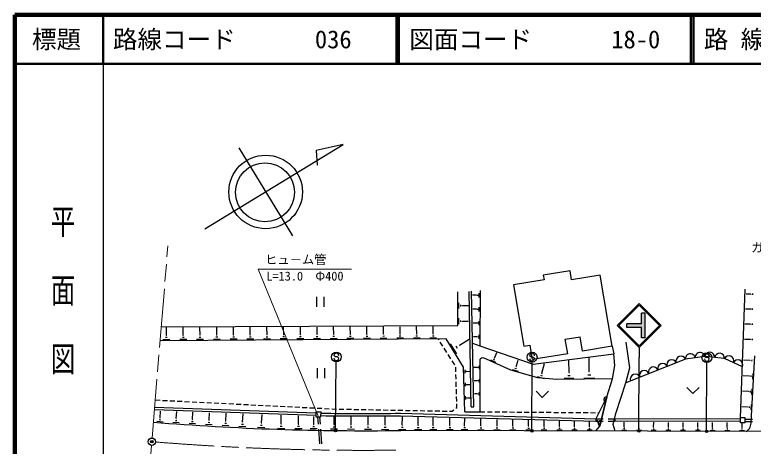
# Model space of a CAD drawing. Units: millimetres, scale not verified. Extents: x 40000 to 680000, y 20000 to 380000.
# Drawn here: x 40000 to 190439, y 292124 to 380000 of the extents above; entities that cross this region are included whole.
import ezdxf
from ezdxf.enums import TextEntityAlignment as Align

# ---------------------------------------------------------------- set-up
doc = ezdxf.new("R2010")
doc.units = ezdxf.units.MM
doc.header["$LTSCALE"] = 1000
doc.header["$PDMODE"] = 32
doc.header["$PDSIZE"] = 500
doc.linetypes.add('CHAIN', pattern=[18.5, 12, -1.5, 3.5, -1.5])
for name, color, linetype, lineweight in [('M-BGD', 7, 'Continuous', 25), ('M-BMK', 2, 'CHAIN', 13), ('M-BMK-SRVR', 3, 'Continuous', 25), ('M-STR-HTXT', 7, 'Continuous', 13), ('M-STR-STRC', 7, 'Continuous', 25), ('M-TTL', 2, 'Continuous', 140), ('M-TTL-BAND', 7, 'Continuous', 25), ('M-TTL-LINE', 7, 'Continuous', 50)]:
    doc.layers.add(name, color=color, linetype=linetype, lineweight=lineweight)
doc.layers.add('M-OTRS', color=6, linetype='Continuous')
doc.layers.add('M-TTL-TXT', color=7, linetype='Continuous')
doc.styles.add('@ＭＳ ゴシック', font='')
doc.styles.add('ＭＳ ゴシック', font='')
doc.styles.get('@ＭＳ ゴシック').set_extended_font_data('@MS Gothic')
doc.styles.get('ＭＳ ゴシック').set_extended_font_data('MS Gothic')

msp = doc.modelspace()

# ---------------------------------------------------------------- hatches: boundary and pattern name
at = {"layer": 'M-STR-STRC'}
msp.add_hatch(color=256, dxfattribs=at).paths.add_polyline_path([(164691, 317079), (167691, 317079), (167691, 319204), (168441, 319204), (168441, 314204), (167691, 314204), (167691, 316329), (164691, 316329)])

# ---------------------------------------------------------------- linework, layer by layer
at = {"layer": 'M-BGD'}
for p, q in [((78715, 336411), (106896, 353582)), ((106896, 353582), (101374, 352331)), ((85628, 352908), (96546, 334991)), ((101374, 352331), (101620, 349343)), ((153129, 327853), (147664, 326937)), ((147664, 326937), (147819, 326012)), ((153439, 326003), (153129, 327853)), ((159255, 326977), (153439, 326003)), ((161683, 312487), (159255, 326977)), ((147819, 326012), (141599, 324970)), ((141599, 324970), (143691, 312487)), ((130288, 316713), (130288, 323594)), ((132990, 300142), (132553, 323664)), ((133490, 300151), (133053, 323673)), ((134818, 323839), (134769, 312600)), ((187825, 297897), (188820, 324110)), ((101462, 322529), (101462, 320529)), ((102962, 322529), (102962, 320529)), ((134093, 322874), (133267, 322878)), ((134093, 322847), (134093, 322901)), ((134353, 322764), (134354, 322982)), ((134612, 322438), (134616, 323306)), ((189982, 323078), (188981, 323081)), ((189982, 323109), (189982, 323047)), ((190279, 323201), (190278, 322954)), ((130488, 320172), (130488, 321337)), ((130838, 320609), (130838, 320900)), ((131187, 320718), (131187, 320791)), ((131187, 320755), (132407, 320755)), ((134100, 320017), (133320, 320021)), ((134100, 319991), (134100, 320043)), ((134350, 319912), (134351, 320121)), ((134600, 319597), (134603, 320433)), ((189942, 320055), (188868, 320058)), ((189943, 320087), (189942, 320022)), ((190255, 320184), (190254, 319924)), ((130488, 316984), (130488, 318178)), ((130846, 317431), (130846, 317730)), ((131205, 317543), (131205, 317618)), ((131205, 317581), (132466, 317581)), ((134588, 316789), (134591, 317593)), ((69839, 316469), (130288, 316713)), ((70899, 314678), (70889, 316273)), ((74322, 314697), (74312, 316287)), ((77741, 314716), (77732, 316301)), ((81157, 314734), (81148, 316315)), ((84570, 314753), (84560, 316329)), ((87979, 314772), (87969, 316342)), ((91385, 314790), (91375, 316356)), ((94787, 314809), (94777, 316370)), ((98185, 314827), (98176, 316384)), ((101581, 314846), (101571, 316397)), ((104972, 314865), (104963, 316411)), ((108361, 314883), (108351, 316425)), ((111746, 314902), (111736, 316438)), ((115127, 314920), (115118, 316452)), ((118505, 314938), (118496, 316466)), ((121880, 314957), (121870, 316479)), ((125251, 314975), (125241, 316493)), ((134107, 317193), (133373, 317196)), ((134107, 317168), (134107, 317218)), ((134348, 317091), (134349, 317292)), ((189902, 316979), (188752, 316982)), ((189902, 317013), (189902, 316945)), ((190231, 317115), (190230, 316841)), ((70943, 314679), (70854, 314678)), ((74366, 314697), (74277, 314697)), ((77786, 314716), (77697, 314715)), ((81202, 314735), (81113, 314734)), ((84614, 314753), (84526, 314753)), ((88023, 314772), (87935, 314771)), ((91428, 314791), (91341, 314790)), ((94830, 314809), (94743, 314809)), ((98229, 314828), (98142, 314827)), ((101757, 314429), (101409, 314427)), ((101624, 314846), (101537, 314846)), ((105149, 314449), (104801, 314447)), ((105016, 314865), (104929, 314864)), ((108536, 314468), (108190, 314466)), ((108404, 314883), (108317, 314883)), ((111921, 314488), (111575, 314486)), ((111789, 314902), (111702, 314901)), ((115302, 314507), (114957, 314505)), ((115170, 314920), (115084, 314920)), ((118679, 314527), (118336, 314525)), ((118548, 314939), (118462, 314938)), ((122054, 314546), (121711, 314544)), ((121922, 314957), (121837, 314957)), ((125424, 314566), (125082, 314564)), ((125293, 314976), (125208, 314975)), ((134114, 314377), (134114, 314425)), ((134345, 314303), (134346, 314496)), ((134575, 314013), (134579, 314785)), ((127890, 313970), (69605, 313616)), ((71616, 313828), (70192, 313820)), ((71080, 314252), (70724, 314250)), ((75037, 313849), (73617, 313840)), ((74502, 314272), (74147, 314270)), ((78455, 313870), (77038, 313861)), ((77921, 314292), (77567, 314290)), ((81869, 313891), (80456, 313882)), ((81337, 314311), (80983, 314309)), ((85280, 313911), (83870, 313903)), ((84749, 314331), (84396, 314329)), ((88687, 313932), (87281, 313923)), ((88157, 314351), (87806, 314349)), ((92091, 313953), (90688, 313944)), ((91562, 314370), (91212, 314368)), ((95492, 313973), (94092, 313965)), ((94964, 314390), (94614, 314388)), ((98889, 313994), (97492, 313985)), ((98362, 314410), (98013, 314407)), ((102282, 314015), (100889, 314006)), ((105672, 314035), (104283, 314027)), ((109059, 314056), (107673, 314047)), ((112442, 314076), (111059, 314068)), ((115822, 314097), (114442, 314088)), ((119198, 314117), (117822, 314109)), ((122571, 314138), (121198, 314129)), ((125940, 314158), (124571, 314150)), ((126424, 313755), (126294, 313960)), ((127229, 312489), (126692, 313333)), ((131444, 308201), (127890, 313970)), ((128729, 312989), (130007, 310916)), ((130612, 312719), (132561, 313920)), ((133248, 313138), (134769, 312600)), ((134114, 314401), (133425, 314404)), ((152145, 313904), (155164, 314409)), ((152636, 310971), (152145, 313904)), ((155655, 311477), (155164, 314409)), ((165330, 308090), (164580, 313342)), ((189861, 313849), (188634, 313852)), ((189861, 313885), (189861, 313813)), ((190206, 313991), (190205, 313704)), ((128033, 311223), (127497, 312067)), ((129830, 312595), (130150, 312077)), ((130572, 312784), (130652, 312654)), ((134769, 312600), (145593, 308829)), ((143691, 312487), (144920, 312693)), ((144920, 312693), (145411, 309760)), ((161683, 312487), (155655, 311477)), ((161683, 312487), (162029, 310965)), ((128838, 309957), (128302, 310801)), ((135088, 310055), (134816, 309825)), ((135510, 310123), (135088, 310055)), ((141041, 307649), (135510, 310123)), ((137692, 310098), (137756, 310070)), ((137724, 310084), (138217, 311187)), ((152636, 310971), (145411, 309760)), ((145593, 308829), (162029, 310965)), ((157043, 307316), (157017, 310113)), ((162243, 308566), (162029, 310965)), ((180596, 310367), (176632, 309831)), ((184580, 309958), (180596, 310368)), ((188220, 308297), (184580, 309958)), ((190020, 297141), (190741, 310556)), ((129643, 308691), (129106, 309535)), ((134613, 308550), (134611, 307810)), ((134787, 299148), (134816, 309825)), ((136942, 309701), (137960, 309246)), ((137460, 309836), (137715, 309722)), ((142166, 308346), (142549, 309678)), ((147381, 306979), (147948, 308950)), ((152917, 307133), (152894, 309577)), ((161763, 305846), (162243, 308566)), ((176632, 309831), (164507, 305060)), ((189761, 309606), (188477, 309675)), ((189763, 309644), (189759, 309568)), ((190132, 309738), (190116, 309435)), ((101575, 308011), (101575, 306011)), ((103075, 308011), (103075, 306011)), ((129868, 307249), (129842, 308248)), ((131665, 299156), (131444, 308201)), ((131656, 307712), (131673, 307016)), ((131871, 307456), (131876, 307282)), ((132082, 307396), (132083, 307352)), ((132082, 307374), (132655, 307388)), ((134168, 308181), (133540, 308183)), ((134168, 308205), (134168, 308158)), ((134390, 308273), (134390, 308088)), ((146565, 306060), (141041, 307649)), ((141324, 307775), (142575, 307416)), ((141901, 308016), (142214, 307926)), ((142126, 308357), (142205, 308335)), ((147336, 306992), (147427, 306966)), ((152856, 307132), (152978, 307133)), ((156975, 307315), (157111, 307317)), ((164507, 305060), (165330, 308090)), ((190348, 306970), (190284, 305786)), ((129907, 305749), (129881, 306749)), ((134178, 305460), (133591, 305462)), ((134178, 305483), (134178, 305438)), ((134391, 305549), (134391, 305371)), ((134605, 305814), (134603, 305104)), ((146402, 306315), (147858, 305896)), ((150351, 305740), (146565, 306060)), ((147074, 306595), (147438, 306490)), ((161763, 305846), (150351, 305740)), ((151954, 305955), (153902, 305973)), ((152679, 306546), (153166, 306551)), ((155960, 305992), (158150, 306013)), ((156775, 306657), (157323, 306662)), ((160597, 302156), (161763, 305846)), ((189605, 306416), (188357, 306483)), ((189607, 306453), (189603, 306379)), ((189969, 306545), (189953, 306249)), ((129947, 304250), (129920, 305249)), ((131722, 305017), (131739, 304329)), ((131935, 304764), (131939, 304592)), ((132143, 304705), (132144, 304662)), ((132143, 304683), (132705, 304697)), ((162479, 298757), (164507, 305060)), ((176911, 304103), (178161, 302853)), ((179411, 304103), (178161, 302853)), ((129986, 302750), (129960, 303750)), ((134188, 302768), (133641, 302770)), ((134188, 302789), (134188, 302747)), ((134393, 302853), (134392, 302682)), ((134598, 303108), (134596, 302426)), ((146200, 303307), (147450, 302057)), ((148700, 303307), (147450, 302057)), ((189451, 303251), (188237, 303317)), ((189453, 303288), (189449, 303215)), ((189806, 303378), (189790, 303088)), ((190177, 303793), (190115, 302635)), ((68615, 301546), (69614, 301496)), ((70114, 301471), (71112, 301421)), ((71612, 301396), (72610, 301346)), ((73110, 301321), (74109, 301270)), ((74608, 301245), (75607, 301195)), ((76106, 301170), (77105, 301120)), ((77604, 301095), (78603, 301045)), ((79102, 301020), (80101, 300970)), ((80600, 300945), (81599, 300895)), ((130025, 301251), (129999, 302250)), ((131787, 302331), (131804, 301650)), ((131998, 302080), (132002, 301910)), ((132203, 302022), (132205, 301979)), ((132204, 302000), (132755, 302014)), ((160597, 302156), (158385, 297728)), ((159167, 296189), (160597, 302156)), ((160597, 302156), (159167, 296189)), ((101381, 298372), (68451, 299538)), ((101390, 298872), (68492, 300037)), ((82098, 300870), (83097, 300820)), ((83597, 300795), (84595, 300745)), ((85095, 300720), (86093, 300669)), ((86593, 300644), (87592, 300594)), ((88091, 300569), (89090, 300519)), ((89589, 300494), (90588, 300444)), ((91087, 300419), (92086, 300369)), ((92585, 300344), (93584, 300294)), ((94083, 300269), (95082, 300219)), ((95582, 300194), (96580, 300143)), ((97080, 300118), (98078, 300068)), ((98578, 300043), (99577, 299993)), ((100076, 299968), (101075, 299918)), ((101574, 299893), (102573, 299843)), ((103072, 299818), (104071, 299768)), ((104570, 299743), (105356, 299703)), ((105356, 299703), (105569, 299699)), ((106069, 299690), (107069, 299671)), ((107569, 299661), (108569, 299642)), ((109069, 299633), (110068, 299614)), ((110568, 299605), (111568, 299586)), ((112068, 299576), (113068, 299557)), ((113568, 299548), (114568, 299529)), ((115067, 299519), (116067, 299500)), ((116567, 299491), (117567, 299472)), ((118067, 299462), (119067, 299443)), ((119567, 299434), (120567, 299415)), ((121066, 299406), (122066, 299387)), ((122566, 299377), (123566, 299358)), ((129110, 299253), (129466, 299536)), ((129857, 299848), (130058, 300007)), ((130058, 300007), (130038, 300751)), ((132990, 300142), (133490, 300151)), ((189297, 300112), (188119, 300176)), ((189299, 300148), (189295, 300077)), ((189645, 300236), (189630, 299952)), ((190008, 300642), (189947, 299509)), ((69575, 297917), (69654, 297912)), ((69614, 297914), (69694, 299294)), ((72899, 297747), (72982, 299180)), ((76221, 297578), (76307, 299064)), ((79581, 297407), (79670, 298947)), ((82981, 297234), (83073, 298828)), ((86419, 297058), (86514, 298708)), ((90269, 296860), (90368, 298565)), ((94280, 296694), (94297, 298427)), ((97796, 296633), (97813, 298305)), ((100906, 296577), (100922, 298187)), ((101377, 298122), (101394, 299122)), ((101377, 298122), (102377, 298105)), ((101394, 299122), (102394, 299105)), ((101675, 298117), (101787, 296585)), ((102077, 298110), (102186, 296614)), ((102377, 298105), (102394, 299105)), ((105066, 296531), (105081, 298152)), ((108515, 296507), (108531, 298148)), ((111979, 296482), (111995, 298144)), ((115458, 296458), (115474, 298140)), ((118593, 298337), (158378, 297228)), ((118596, 298837), (158385, 297728)), ((118944, 296424), (118960, 298107)), ((122181, 296412), (122185, 298057)), ((124066, 299349), (125066, 299330)), ((125245, 296378), (125250, 297964)), ((125566, 299320), (126565, 299301)), ((127065, 299292), (128065, 299273)), ((128565, 299263), (129110, 299253)), ((128636, 296343), (128641, 297872)), ((131665, 299156), (134787, 299148)), ((134787, 299148), (135787, 299139)), ((136287, 299135), (137287, 299127)), ((137787, 299123), (138787, 299115)), ((139287, 299110), (140287, 299102)), ((140787, 299098), (141787, 299090)), ((142287, 299086), (143287, 299077)), ((143787, 299073), (144786, 299065)), ((145286, 299061), (146286, 299053)), ((146786, 299048), (147786, 299040)), ((148286, 299036), (149286, 299028)), ((149786, 299024), (150786, 299015)), ((151286, 299011), (152286, 299003)), ((152786, 298999), (153786, 298991)), ((154286, 298986), (155286, 298978)), ((155786, 298974), (156786, 298966)), ((157286, 298962), (158286, 298953)), ((158786, 298949), (158995, 298948)), ((161925, 296553), (162479, 298757)), ((187822, 296897), (187825, 297897)), ((188825, 297894), (187825, 297897)), ((188822, 296894), (188825, 297894)), ((68941, 297195), (70201, 297122)), ((69435, 297545), (69750, 297527)), ((72205, 297006), (73503, 296931)), ((72714, 297367), (73039, 297348)), ((72858, 297749), (72939, 297745)), ((75507, 296815), (76843, 296738)), ((76031, 297187), (76365, 297168)), ((76179, 297580), (76263, 297575)), ((78847, 296622), (80221, 296543)), ((79386, 297004), (79729, 296985)), ((79539, 297409), (79624, 297404)), ((82225, 296427), (83638, 296345)), ((82780, 296820), (83133, 296800)), ((82936, 297236), (83025, 297231)), ((86212, 296633), (86575, 296612)), ((86373, 297061), (86464, 297056)), ((90057, 296423), (90430, 296402)), ((90223, 296862), (90316, 296857)), ((94232, 296694), (94328, 296693)), ((97750, 296634), (97843, 296633)), ((100861, 296578), (100952, 296577)), ((105021, 296532), (105111, 296531)), ((108470, 296507), (108560, 296506)), ((111933, 296483), (112025, 296482)), ((115411, 296458), (115504, 296457)), ((118898, 296425), (118990, 296424)), ((122135, 296412), (122227, 296412)), ((125200, 296378), (125290, 296378)), ((131649, 296310), (131653, 297781)), ((134969, 296277), (134972, 297691)), ((138247, 296243), (138251, 297601)), ((141487, 296211), (141490, 297513)), ((144686, 296178), (144690, 297426)), ((147847, 296146), (147850, 297340)), ((150969, 296114), (150972, 297255)), ((154053, 296083), (154056, 297171)), ((157100, 296052), (157103, 297088)), ((158385, 297728), (158378, 297228)), ((158378, 297228), (159884, 297224)), ((158385, 297728), (159885, 297724)), ((158385, 297728), (159199, 296321)), ((160884, 297221), (162216, 297217)), ((160885, 297721), (162217, 297717)), ((162289, 295217), (161925, 296553)), ((162217, 297717), (162216, 297217)), ((187822, 297147), (162216, 297217)), ((187824, 297647), (162217, 297717)), ((164154, 296012), (164156, 297012)), ((167153, 296004), (167156, 297004)), ((170153, 295995), (170156, 296995)), ((173153, 295987), (173156, 296987)), ((176153, 295979), (176156, 296979)), ((179153, 295971), (179156, 296971)), ((182153, 295962), (182156, 296962)), ((185153, 295954), (185156, 296954)), ((188822, 296894), (187822, 296897)), ((188153, 295946), (188156, 296753)), ((188822, 297144), (190322, 297140)), ((188824, 297644), (190324, 297640)), ((85643, 296229), (87094, 296145)), ((89472, 296008), (90963, 295922)), ((93503, 295779), (95040, 295764)), ((94084, 296234), (94468, 296231)), ((97041, 295745), (98534, 295730)), ((97606, 296187), (97979, 296184)), ((100174, 295715), (101623, 295701)), ((100721, 296144), (101083, 296141)), ((101859, 295588), (102077, 292595)), ((102258, 295617), (102476, 292624)), ((104338, 295675), (105777, 295661)), ((104882, 296101), (105241, 296098)), ((107780, 295642), (109233, 295628)), ((108329, 296072), (108692, 296069)), ((111236, 295608), (112705, 295594)), ((111791, 296044), (112158, 296040)), ((114708, 295575), (116191, 295561)), ((115268, 296015), (115639, 296011)), ((118194, 295542), (119677, 295527)), ((434669, 294467), (118636, 295337)), ((118754, 295981), (119125, 295978)), ((121441, 295530), (122915, 295526)), ((121995, 295970), (122364, 295969)), ((124527, 295521), (125959, 295517)), ((125065, 295949), (125423, 295948)), ((127939, 295512), (129329, 295508)), ((128462, 295927), (128809, 295926)), ((128593, 296344), (128680, 296343)), ((130973, 295503), (132321, 295500)), ((131480, 295906), (131817, 295905)), ((131607, 296310), (131691, 296310)), ((134313, 295494), (135620, 295491)), ((134804, 295885), (135131, 295884)), ((134928, 296277), (135009, 296277)), ((137612, 295485), (138879, 295482)), ((138088, 295864), (138405, 295863)), ((138208, 296244), (138287, 296243)), ((140871, 295476), (142098, 295473)), ((141332, 295843), (141639, 295842)), ((141448, 296211), (141525, 296210)), ((144090, 295467), (145278, 295464)), ((144537, 295822), (144834, 295821)), ((144649, 296178), (144723, 296178)), ((147271, 295458), (148419, 295455)), ((147702, 295802), (147989, 295801)), ((147811, 296146), (147883, 296146)), ((150412, 295450), (151522, 295447)), ((150829, 295782), (151107, 295781)), ((150934, 296114), (151004, 296114)), ((153515, 295441), (154588, 295438)), ((153918, 295762), (154186, 295761)), ((154020, 296083), (154087, 296083)), ((156581, 295433), (157616, 295430)), ((156970, 295742), (157228, 295741)), ((157068, 296052), (157132, 296052)), ((158408, 295228), (159167, 296189)), ((163652, 295413), (164652, 295411)), ((164028, 295712), (164278, 295712)), ((164122, 296012), (164185, 296012)), ((166652, 295405), (167652, 295402)), ((167028, 295704), (167278, 295703)), ((167122, 296004), (167185, 296004)), ((169652, 295397), (170652, 295394)), ((170028, 295696), (170278, 295695)), ((170122, 295995), (170185, 295995)), ((172652, 295389), (173652, 295386)), ((173028, 295687), (173278, 295687)), ((173122, 295987), (173185, 295987)), ((175652, 295380), (176652, 295378)), ((176028, 295679), (176278, 295679)), ((176122, 295979), (176185, 295979)), ((178652, 295372), (179652, 295369)), ((179028, 295671), (179278, 295670)), ((179122, 295971), (179185, 295971)), ((181652, 295364), (182652, 295361)), ((182028, 295663), (182278, 295662)), ((182122, 295962), (182185, 295962)), ((184652, 295355), (185652, 295353)), ((185028, 295654), (185278, 295654)), ((185122, 295954), (185185, 295954)), ((187652, 295347), (188652, 295344)), ((188028, 295646), (188278, 295645)), ((188122, 295946), (188185, 295946))]:
    msp.add_line(p, q, dxfattribs=at)
for centre, radius in [((91109, 343913), 7493), ((90969, 343839), 5995)]:
    msp.add_circle(centre, radius, dxfattribs=at)
for centre, radius, start, end in [((175702, 309465), 1000, 21.47993, 201.47993), ((177623, 309965), 1000, 7.7064, 187.7064), ((179605, 310233), 1000, 7.7064, 187.7064), ((181591, 310265), 1000, 354.12006, 174.12006), ((183586, 310060), 1000, 354.12006, 174.12006), ((185490, 309542), 1000, 335.47489, 155.47489), ((171980, 308000), 1000, 21.47993, 201.47993), ((173841, 308732), 1000, 21.47993, 201.47993), ((187310, 308712), 1000, 335.47489, 155.47489), ((168257, 306535), 1000, 21.47993, 201.47993), ((170119, 307268), 1000, 21.47993, 201.47993), ((166396, 305803), 1000, 21.47993, 201.47993), ((160480, 301670), 500, 76.52546, 256.52546), ((111061, 819385), 521102, 269.04557, 270.8281), ((111061, 819385), 520602, 269.04562, 270.82926), ((111061, 819385), 524102, 265.31409, 270.8281), ((159315, 296807), 500, 76.52546, 256.52546), ((187867, 296973), 2159, 302.0591, 4.44604)]:
    msp.add_arc(centre, radius, start, end, dxfattribs=at)
at = {"layer": 'M-BMK'}
for p, q in [((67980, 293795), (71187, 332914)), ((67858, 292300), (64364, 249678))]:
    msp.add_line(p, q, dxfattribs=at)
msp.add_arc((111061, 819385), 528102, 265.39546, 270.82436, dxfattribs=at)
at = {"layer": 'M-BMK-SRVR'}
msp.add_circle((67919, 293048), 750, dxfattribs=at)
msp.add_point((67919, 293048), dxfattribs=at)
at = {"layer": 'M-OTRS'}
msp.add_point((67919, 293048), dxfattribs=at)
at = {"layer": 'M-STR-HTXT'}
for q in [(108615, 328192), (101877, 298113)]:
    msp.add_line((89615, 328192), q, dxfattribs=at)
at = {"layer": 'M-STR-STRC'}
for p, q in [((162691, 316704), (167191, 321204)), ((163045, 316704), (167191, 320850)), ((171691, 316704), (167191, 321204)), ((171338, 316704), (167191, 320850)), ((168441, 319204), (167691, 319204)), ((167691, 317079), (167691, 319204)), ((168441, 314204), (168441, 319204)), ((162692, 316704), (167191, 312204)), ((163045, 316704), (167191, 312557)), ((164691, 316329), (164691, 317079)), ((167691, 317079), (164691, 317079)), ((167691, 316329), (164691, 316329)), ((167191, 312204), (171691, 316704)), ((167191, 312557), (171338, 316704)), ((167691, 314204), (167691, 316329)), ((168441, 314204), (167691, 314204)), ((167192, 312204), (167192, 310204)), ((105119, 310453), (105020, 310571)), ((105364, 310314), (105119, 310453)), ((105665, 310312), (105364, 310314)), ((105910, 310200), (105665, 310312)), ((106016, 310064), (105910, 310200)), ((144997, 310404), (144897, 310522)), ((145242, 310265), (144997, 310404)), ((145542, 310263), (145242, 310265)), ((145788, 310151), (145542, 310263)), ((145893, 310014), (145788, 310151)), ((167151, 295354), (167192, 310204)), ((180597, 310306), (180497, 310424)), ((180842, 310167), (180597, 310306)), ((181142, 310164), (180842, 310167)), ((181387, 310053), (181142, 310164)), ((181493, 309916), (181387, 310053)), ((105352, 295464), (105503, 309313)), ((145351, 295414), (145389, 309264)), ((180951, 295316), (180989, 309166))]:
    msp.add_line(p, q, dxfattribs=at)
for centre, radius in [((105514, 310313), 1000), ((145392, 310264), 1000), ((180992, 310166), 1000), ((105351, 295314), 150), ((105351, 295314), 120), ((105351, 295314), 90), ((105351, 295314), 60), ((105351, 295314), 30), ((145351, 295264), 150), ((145351, 295264), 120), ((145351, 295264), 90), ((145351, 295264), 60), ((145351, 295264), 30), ((167151, 295204), 150), ((167151, 295204), 120), ((167151, 295204), 90), ((167151, 295204), 60), ((167151, 295204), 30), ((180951, 295166), 150), ((180951, 295166), 120), ((180951, 295166), 90), ((180951, 295166), 60), ((180951, 295166), 30)]:
    msp.add_circle(centre, radius, dxfattribs=at)
for centre, start, end in [((105516, 310067), 179.55488, 359.55488), ((105520, 310567), 359.55488, 179.55488), ((145394, 310018), 179.55488, 359.55488), ((145397, 310518), 359.55488, 179.55488), ((180993, 309920), 179.55488, 359.55488), ((180997, 310420), 359.55488, 179.55488)]:
    msp.add_arc(centre, 500, start, end, dxfattribs=at)
for p in [(105351, 295314), (145351, 295264), (167151, 295204), (180951, 295166)]:
    msp.add_point(p, dxfattribs=at)
at = {"layer": 'M-TTL'}
for p, q in [((40000, 380000), (40000, 20000)), ((680000, 380000), (40000, 380000))]:
    msp.add_line(p, q, dxfattribs=at)
at = {"layer": 'M-TTL-BAND'}
msp.add_line((58000, 370000), (58000, 20000), dxfattribs=at)
at = {"layer": 'M-TTL-LINE'}
for p, q in [((58000, 380000), (58000, 370000)), ((117750, 380000), (117750, 370000)), ((118250, 380000), (118250, 370000)), ((177750, 380000), (177750, 370000)), ((178250, 380000), (178250, 370000)), ((40000, 370000), (680000, 370000))]:
    msp.add_line(p, q, dxfattribs=at)

# ---------------------------------------------------------------- texts
at = {"layer": 'M-STR-HTXT', "style": 'ＭＳ ゴシック'}
msp.add_text('ガ－ドパイプ', height=1833, rotation=359.842, dxfattribs=at).set_placement((197535, 331120), align=Align.BOTTOM_CENTER)
msp.add_text('ヒュ－ム管', height=1833, dxfattribs=at).set_placement((90990, 328692), align=Align.BOTTOM_LEFT)
msp.add_text('L=13.0\u3000Φ400', height=1833, dxfattribs=at).set_placement((99115, 327692), align=Align.TOP_CENTER)
at = {"layer": 'M-TTL-BAND', "style": '@ＭＳ ゴシック', "width": 1.4}
msp.add_text('平  面  図', height=3666, rotation=270, dxfattribs=at).set_placement((49777, 306475), align=Align.MIDDLE_RIGHT)
at = {"layer": 'M-TTL-TXT', "style": 'ＭＳ ゴシック'}
msp.add_text('標題', height=3666, dxfattribs=at).set_placement((48500, 375000), align=Align.MIDDLE_CENTER)
for s, p in [('路線コード', (60000, 375000)), ('036', (101142, 375000)), ('図面コード', (120380, 375000)), ('18-0', (161521, 375000)), ('路 線 名', (180380, 375000))]:
    msp.add_text(s, height=3666, dxfattribs=at).set_placement(p, align=Align.MIDDLE_LEFT)

doc.saveas('drawing.dxf')
